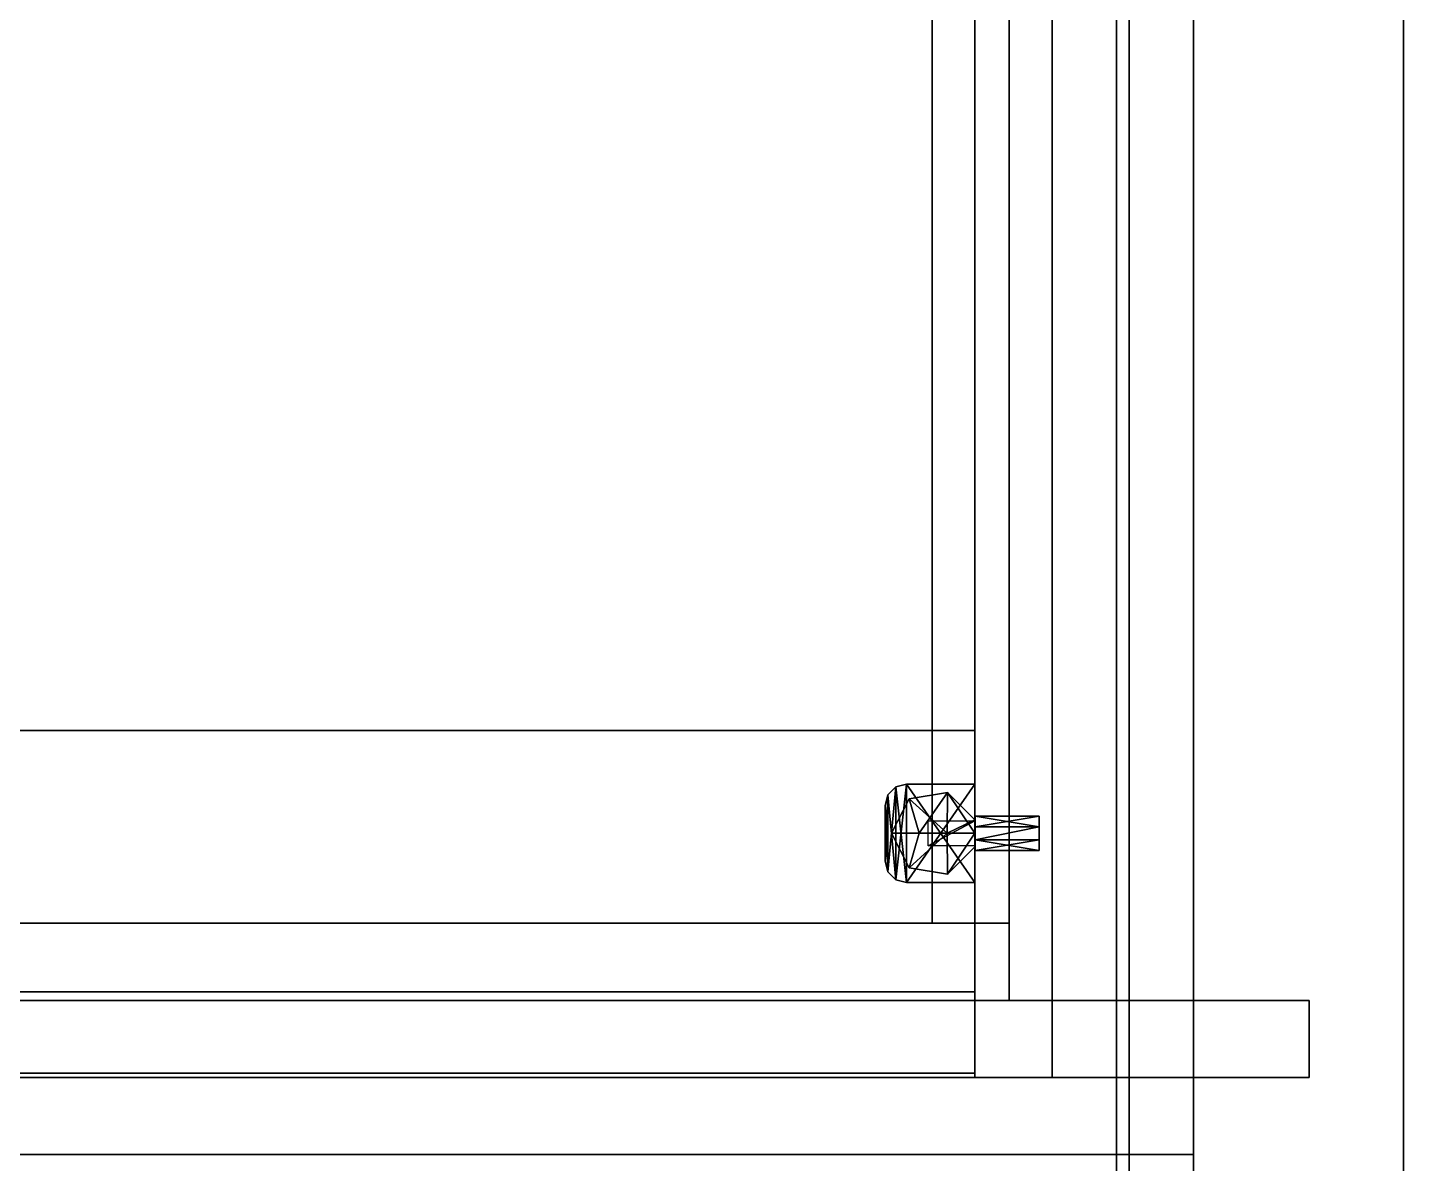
# Model space of a CAD drawing. Extents: x 0 to 4956, y -4930 to 0.
# Drawn here: x 2028.9 to 2353, y -530 to -265 of the extents above; entities that cross this region are included whole.
import ezdxf

# ---------------------------------------------------------------- set-up
doc = ezdxf.new("R2010")
doc.units = 0
for name, color, linetype in [('LAYER0', 7, 'CONTINUOUS'), ('LAYER142', 7, 'CONTINUOUS'), ('LAYER39', 7, 'CONTINUOUS'), ('LAYER42', 9, 'CONTINUOUS'), ('LAYER700', 7, 'CONTINUOUS'), ('LAYER702', 7, 'CONTINUOUS'), ('LAYER706', 9, 'CONTINUOUS'), ('LAYER707', 9, 'CONTINUOUS'), ('LAYER730', 7, 'CONTINUOUS'), ('LAYER756', 7, 'CONTINUOUS'), ('LAYER766', 7, 'CONTINUOUS'), ('LAYER801', 7, 'CONTINUOUS'), ('LAYER806', 7, 'CONTINUOUS'), ('LAYER807', 254, 'CONTINUOUS'), ('LAYER815', 7, 'CONTINUOUS'), ('LAYER820', 7, 'CONTINUOUS'), ('LAYER821', 254, 'CONTINUOUS'), ('LAYER87', 9, 'CONTINUOUS')]:
    doc.layers.add(name, color=color, linetype=linetype)

msp = doc.modelspace()

# ---------------------------------------------------------------- linework, layer by layer
at = {"layer": 'LAYER0', "invisible_edges": 1}
for points in [[(4956, 0), (0, -4930), (0, 0), (4956, 0)], [(4956, -4930, 5), (0, 0, 5), (0, -4930, 5), (4956, -4930, 5)], [(0, 0, 5), (4956, -4930, 5), (4956, 0, 5), (0, 0, 5)], [(0, -4930), (4956, 0), (4956, -4930), (0, -4930)]]:
    msp.add_3dface(points, dxfattribs=at)
at = {"layer": 'LAYER142'}
for points, invisible_edges in [([(2286, -115, 5), (2301, -100, 5), (2286, -1559, 5), (2286, -115, 5)], 3), ([(2286, -1559, 5), (2301, -100, 5), (2301, -1544, 5), (2286, -1559, 5)], 5), ([(2301, -100, 115), (2286, -115, 115), (2301, -1544, 115), (2301, -100, 115)], 3), ([(2301, -100, 5), (2301, -1544, 115), (2301, -1544, 5), (2301, -100, 5)], 1), ([(2301, -1544, 115), (2301, -100, 5), (2301, -100, 115), (2301, -1544, 115)], 1), ([(2286, -115, 115), (2286, -1559, 5), (2286, -1559, 115), (2286, -115, 115)], 1), ([(2286, -1559, 5), (2286, -115, 115), (2286, -115, 5), (2286, -1559, 5)], 1), ([(2286, -1559, 115), (2301, -1544, 115), (2286, -115, 115), (2286, -1559, 115)], 3)]:
    msp.add_3dface(points, dxfattribs=dict(at, invisible_edges=invisible_edges))
at = {"layer": 'LAYER39', "invisible_edges": 1}
for points in [[(2401, 0, 5), (2301, -1544, 5), (2301, -100, 5), (2401, 0, 5)], [(2301, -1544, 5), (2401, 0, 5), (2401, -1444, 5), (2301, -1544, 5)], [(2301, -100, 2599), (2301, -1544, 5), (2301, -1544, 2599), (2301, -100, 2599)], [(2301, -1544, 5), (2301, -100, 2599), (2301, -100, 5), (2301, -1544, 5)]]:
    msp.add_3dface(points, dxfattribs=at)
at = {"layer": 'LAYER42', "invisible_edges": 1}
for points in [[(2283, -1394, 778), (2301, -118, 778), (2301, -1394, 778), (2283, -1394, 778)], [(2301, -118, 778), (2283, -1394, 778), (2283, -118, 778), (2301, -118, 778)], [(2283, -118, 848), (2301, -1394, 848), (2301, -118, 848), (2283, -118, 848)], [(2301, -1394, 848), (2283, -118, 848), (2283, -1394, 848), (2301, -1394, 848)], [(2283, -1394, 778), (2283, -118, 848), (2283, -118, 778), (2283, -1394, 778)], [(2283, -118, 848), (2283, -1394, 778), (2283, -1394, 848), (2283, -118, 848)], [(2301, -1394, 848), (2301, -118, 778), (2301, -118, 848), (2301, -1394, 848)], [(2301, -118, 778), (2301, -1394, 848), (2301, -1394, 778), (2301, -118, 778)]]:
    msp.add_3dface(points, dxfattribs=at)
at = {"layer": 'LAYER700', "invisible_edges": 1}
for points in [[(708, -474, 5), (2258, -492, 5), (708, -492, 5), (708, -474, 5)], [(2258, -492, 5), (708, -474, 5), (2258, -474, 5), (2258, -492, 5)], [(2258, -474, 85), (708, -492, 85), (2258, -492, 85), (2258, -474, 85)], [(708, -492, 85), (2258, -474, 85), (708, -474, 85), (708, -492, 85)], [(708, -474, 5), (2258, -474, 85), (2258, -474, 5), (708, -474, 5)], [(2258, -474, 85), (708, -474, 5), (708, -474, 85), (2258, -474, 85)], [(2258, -474, 85), (2258, -492, 5), (2258, -474, 5), (2258, -474, 85)], [(2258, -492, 5), (2258, -474, 85), (2258, -492, 85), (2258, -492, 5)], [(708, -492, 85), (2258, -492, 5), (2258, -492, 85), (708, -492, 85)], [(2258, -492, 5), (708, -492, 85), (708, -492, 5), (2258, -492, 5)]]:
    msp.add_3dface(points, dxfattribs=at)
at = {"layer": 'LAYER702', "invisible_edges": 1}
for points in [[(2240, -474, 5), (2258, -133, 5), (2258, -474, 5), (2240, -474, 5)], [(2258, -133, 5), (2240, -474, 5), (2240, -133, 5), (2258, -133, 5)], [(2240, -133, 85), (2258, -474, 85), (2258, -133, 85), (2240, -133, 85)], [(2258, -474, 85), (2240, -133, 85), (2240, -474, 85), (2258, -474, 85)], [(2240, -474, 5), (2240, -133, 85), (2240, -133, 5), (2240, -474, 5)], [(2240, -133, 85), (2240, -474, 5), (2240, -474, 85), (2240, -133, 85)], [(2258, -474, 85), (2258, -133, 5), (2258, -133, 85), (2258, -474, 85)], [(2258, -133, 5), (2258, -474, 85), (2258, -474, 5), (2258, -133, 5)], [(2258, -474, 85), (2240, -474, 5), (2258, -474, 5), (2258, -474, 85)], [(2240, -474, 5), (2258, -474, 85), (2240, -474, 85), (2240, -474, 5)]]:
    msp.add_3dface(points, dxfattribs=at)
at = {"layer": 'LAYER706', "invisible_edges": 1}
for points in [[(1761, -510, 757.5), (2301, -510, 87.5), (1761, -510, 87.5), (1761, -510, 757.5)], [(2301, -510, 87.5), (1761, -510, 757.5), (2301, -510, 757.5), (2301, -510, 87.5)], [(1761, -528, 87.5), (2301, -510, 87.5), (2301, -528, 87.5), (1761, -528, 87.5)], [(2301, -510, 87.5), (1761, -528, 87.5), (1761, -510, 87.5), (2301, -510, 87.5)], [(1761, -510, 757.5), (2301, -528, 757.5), (2301, -510, 757.5), (1761, -510, 757.5)], [(2301, -528, 757.5), (1761, -510, 757.5), (1761, -528, 757.5), (2301, -528, 757.5)], [(2301, -528, 757.5), (2301, -510, 87.5), (2301, -510, 757.5), (2301, -528, 757.5)], [(2301, -510, 87.5), (2301, -528, 757.5), (2301, -528, 87.5), (2301, -510, 87.5)], [(2301, -528, 757.5), (1761, -528, 87.5), (2301, -528, 87.5), (2301, -528, 757.5)], [(1761, -528, 87.5), (2301, -528, 757.5), (1761, -528, 757.5), (1761, -528, 87.5)]]:
    msp.add_3dface(points, dxfattribs=at)
at = {"layer": 'LAYER707', "invisible_edges": 1}
for points in [[(668, -492, 5), (2328, -510, 5), (668, -510, 5), (668, -492, 5)], [(2328, -510, 5), (668, -492, 5), (2328, -492, 5), (2328, -510, 5)], [(2328, -492, 85), (668, -510, 85), (2328, -510, 85), (2328, -492, 85)], [(668, -510, 85), (2328, -492, 85), (668, -492, 85), (668, -510, 85)], [(668, -492, 5), (2328, -492, 85), (2328, -492, 5), (668, -492, 5)], [(2328, -492, 85), (668, -492, 5), (668, -492, 85), (2328, -492, 85)], [(2328, -492, 85), (2328, -510, 5), (2328, -492, 5), (2328, -492, 85)], [(2328, -510, 5), (2328, -492, 85), (2328, -510, 85), (2328, -510, 5)], [(668, -510, 85), (2328, -510, 5), (2328, -510, 85), (668, -510, 85)], [(2328, -510, 5), (668, -510, 85), (668, -510, 5), (2328, -510, 5)]]:
    msp.add_3dface(points, dxfattribs=at)
at = {"layer": 'LAYER730', "invisible_edges": 1}
for points in [[(2250, -120, 85), (2250, -510, 760), (2250, -120, 760), (2250, -120, 85)], [(2250, -510, 760), (2250, -120, 85), (2250, -510, 85), (2250, -510, 760)], [(2250, -120, 85), (2268, -510, 85), (2250, -510, 85), (2250, -120, 85)], [(2268, -510, 85), (2250, -120, 85), (2268, -120, 85), (2268, -510, 85)], [(2268, -120, 760), (2250, -510, 760), (2268, -510, 760), (2268, -120, 760)], [(2250, -510, 760), (2268, -120, 760), (2250, -120, 760), (2250, -510, 760)], [(2268, -510, 85), (2268, -120, 760), (2268, -510, 760), (2268, -510, 85)], [(2268, -120, 760), (2268, -510, 85), (2268, -120, 85), (2268, -120, 760)], [(2268, -510, 85), (2250, -510, 760), (2250, -510, 85), (2268, -510, 85)], [(2250, -510, 760), (2268, -510, 85), (2268, -510, 760), (2250, -510, 760)]]:
    msp.add_3dface(points, dxfattribs=at)
at = {"layer": 'LAYER756', "invisible_edges": 1}
for points in [[(2250, -120, 86), (726, -510, 86), (726, -120, 86), (2250, -120, 86)], [(726, -510, 86), (2250, -120, 86), (2250, -510, 86), (726, -510, 86)], [(2250, -510, 104), (726, -120, 104), (726, -510, 104), (2250, -510, 104)], [(726, -120, 104), (2250, -510, 104), (2250, -120, 104), (726, -120, 104)], [(2250, -120, 86), (2250, -510, 104), (2250, -510, 86), (2250, -120, 86)], [(2250, -510, 104), (2250, -120, 86), (2250, -120, 104), (2250, -510, 104)], [(2250, -510, 104), (726, -510, 86), (2250, -510, 86), (2250, -510, 104)], [(726, -510, 86), (2250, -510, 104), (726, -510, 104), (726, -510, 86)]]:
    msp.add_3dface(points, dxfattribs=at)
at = {"layer": 'LAYER766', "invisible_edges": 1}
for points in [[(2250, -429, 741.5), (1408, -509, 741.5), (1408, -429, 741.5), (2250, -429, 741.5)], [(1408, -509, 741.5), (2250, -429, 741.5), (2250, -509, 741.5), (1408, -509, 741.5)], [(1408, -429, 759.5), (2250, -429, 741.5), (1408, -429, 741.5), (1408, -429, 759.5)], [(2250, -429, 741.5), (1408, -429, 759.5), (2250, -429, 759.5), (2250, -429, 741.5)], [(2250, -509, 759.5), (1408, -429, 759.5), (1408, -509, 759.5), (2250, -509, 759.5)], [(1408, -429, 759.5), (2250, -509, 759.5), (2250, -429, 759.5), (1408, -429, 759.5)], [(2250, -429, 741.5), (2250, -509, 759.5), (2250, -509, 741.5), (2250, -429, 741.5)], [(2250, -509, 759.5), (2250, -429, 741.5), (2250, -429, 759.5), (2250, -509, 759.5)], [(2250, -509, 759.5), (1408, -509, 741.5), (2250, -509, 741.5), (2250, -509, 759.5)], [(1408, -509, 741.5), (2250, -509, 759.5), (1408, -509, 759.5), (1408, -509, 741.5)]]:
    msp.add_3dface(points, dxfattribs=at)
at = {"layer": 'LAYER801', "invisible_edges": 1}
for points in [[(1408, -144.6001, 540), (2250, -490, 540), (2250, -144.6001, 540), (1408, -144.6001, 540)], [(2250, -490, 540), (1408, -144.6001, 540), (1408, -490, 540), (2250, -490, 540)], [(1408, -490, 522), (2250, -144.6001, 522), (2250, -490, 522), (1408, -490, 522)], [(2250, -144.6001, 522), (1408, -490, 522), (1408, -144.6001, 522), (2250, -144.6001, 522)], [(2250, -144.6001, 522), (2250, -490, 540), (2250, -490, 522), (2250, -144.6001, 522)], [(2250, -490, 540), (2250, -144.6001, 522), (2250, -144.6001, 540), (2250, -490, 540)], [(1408, -490, 522), (2250, -490, 540), (1408, -490, 540), (1408, -490, 522)], [(2250, -490, 540), (1408, -490, 522), (2250, -490, 522), (2250, -490, 540)]]:
    msp.add_3dface(points, dxfattribs=at)
at = {"layer": 'LAYER806'}
for points in [[(2229, -446.5, 522), (2229.67, -444, 522), (2229, -446.5, 520.01), (2229, -446.5, 522)], [(2229, -446.5, 520.01), (2229.67, -444, 522), (2229.67, -444, 520.01), (2229, -446.5, 520.01)], [(2229, -446.5, 520.01), (2229.67, -444, 520.01), (2229, -459.5, 520.01), (2229, -446.5, 520.01)], [(2229, -459.5, 520.01), (2229.67, -444, 520.01), (2229.67, -462, 520.01), (2229, -459.5, 520.01)], [(2229, -446.5, 522), (2229.67, -462, 522), (2229.67, -444, 522), (2229, -446.5, 522)], [(2229.67, -462, 520.01), (2229.67, -444, 520.01), (2229, -459.5, 520.01), (2229.67, -462, 520.01)], [(2229, -459.5, 520.01), (2229.67, -444, 520.01), (2229, -446.5, 520.01), (2229, -459.5, 520.01)], [(2229.67, -462, 522), (2229.67, -444, 522), (2229, -459.5, 522), (2229.67, -462, 522)], [(2229, -459.5, 522), (2229.67, -444, 522), (2229, -446.5, 522), (2229, -459.5, 522)], [(2229, -446.5, 520.01), (2229, -446.5, 522), (2229.67, -444, 520.01), (2229, -446.5, 520.01)], [(2229.67, -444, 520.01), (2229, -446.5, 522), (2229.67, -444, 522), (2229.67, -444, 520.01)], [(2229.67, -444, 522), (2231.5, -442.1699, 522), (2229.67, -444, 520.01), (2229.67, -444, 522)], [(2229.67, -444, 520.01), (2231.5, -442.1699, 522), (2231.5, -442.1699, 520.01), (2229.67, -444, 520.01)], [(2229.67, -444, 520.01), (2231.5, -442.1699, 520.01), (2229.67, -462, 520.01), (2229.67, -444, 520.01)], [(2229.67, -462, 520.01), (2231.5, -442.1699, 520.01), (2231.5, -463.8301, 520.01), (2229.67, -462, 520.01)], [(2229.67, -444, 522), (2231.5, -463.8301, 522), (2231.5, -442.1699, 522), (2229.67, -444, 522)], [(2231.5, -463.8301, 520.01), (2231.5, -442.1699, 520.01), (2229.67, -462, 520.01), (2231.5, -463.8301, 520.01)], [(2229.67, -462, 520.01), (2231.5, -442.1699, 520.01), (2229.67, -444, 520.01), (2229.67, -462, 520.01)], [(2231.5, -463.8301, 522), (2231.5, -442.1699, 522), (2229.67, -462, 522), (2231.5, -463.8301, 522)], [(2229.67, -462, 522), (2231.5, -442.1699, 522), (2229.67, -444, 522), (2229.67, -462, 522)], [(2229.67, -444, 520.01), (2229.67, -444, 522), (2231.5, -442.1699, 520.01), (2229.67, -444, 520.01)], [(2231.5, -442.1699, 520.01), (2229.67, -444, 522), (2231.5, -442.1699, 522), (2231.5, -442.1699, 520.01)], [(2229.67, -462, 522), (2231.5, -463.8301, 522), (2229.67, -444, 522), (2229.67, -462, 522)], [(2231.5, -442.1699, 522), (2234, -441.5, 522), (2231.5, -442.1699, 520.01), (2231.5, -442.1699, 522)], [(2231.5, -442.1699, 520.01), (2234, -441.5, 522), (2234, -441.5, 520.01), (2231.5, -442.1699, 520.01)], [(2234, -464.5, 520.01), (2231.5, -442.1699, 520.01), (2234, -441.5, 520.01), (2234, -464.5, 520.01)], [(2231.5, -442.1699, 522), (2234, -464.5, 522), (2234, -441.5, 522), (2231.5, -442.1699, 522)], [(2234, -464.5, 520.01), (2234, -441.5, 520.01), (2231.5, -463.8301, 520.01), (2234, -464.5, 520.01)], [(2231.5, -463.8301, 520.01), (2234, -441.5, 520.01), (2231.5, -442.1699, 520.01), (2231.5, -463.8301, 520.01)], [(2234, -464.5, 522), (2234, -441.5, 522), (2231.5, -463.8301, 522), (2234, -464.5, 522)], [(2231.5, -463.8301, 522), (2234, -441.5, 522), (2231.5, -442.1699, 522), (2231.5, -463.8301, 522)], [(2231.5, -442.1699, 520.01), (2231.5, -442.1699, 522), (2234, -441.5, 520.01), (2231.5, -442.1699, 520.01)], [(2234, -441.5, 520.01), (2231.5, -442.1699, 522), (2234, -441.5, 522), (2234, -441.5, 520.01)], [(2231.5, -463.8301, 520.01), (2231.5, -442.1699, 520.01), (2234, -464.5, 520.01), (2231.5, -463.8301, 520.01)], [(2231.5, -463.8301, 522), (2234, -464.5, 522), (2231.5, -442.1699, 522), (2231.5, -463.8301, 522)], [(2250, -464.5, 520.01), (2234, -464.5, 520.01), (2250, -441.5, 520.01), (2250, -464.5, 520.01)], [(2250, -441.5, 520.01), (2234, -464.5, 520.01), (2234, -441.5, 520.01), (2250, -441.5, 520.01)], [(2250, -464.5, 522), (2234, -464.5, 522), (2250, -441.5, 522), (2250, -464.5, 522)], [(2250, -441.5, 522), (2234, -464.5, 522), (2234, -441.5, 522), (2250, -441.5, 522)], [(2234, -441.5, 520.01), (2250, -441.5, 520.01), (2234, -441.5, 522), (2234, -441.5, 520.01)], [(2234, -441.5, 522), (2250, -441.5, 520.01), (2250, -441.5, 522), (2234, -441.5, 522)], [(2234, -441.5, 520.01), (2250, -441.5, 520.01), (2234, -464.5, 520.01), (2234, -441.5, 520.01)], [(2234, -464.5, 520.01), (2250, -441.5, 520.01), (2250, -464.5, 520.01), (2234, -464.5, 520.01)], [(2234, -441.5, 520.01), (2234, -441.5, 522), (2250, -441.5, 520.01), (2234, -441.5, 520.01)], [(2250, -441.5, 520.01), (2234, -441.5, 522), (2250, -441.5, 522), (2250, -441.5, 520.01)], [(2234, -464.5, 522), (2250, -464.5, 522), (2234, -441.5, 522), (2234, -464.5, 522)], [(2234, -441.5, 522), (2250, -464.5, 522), (2250, -441.5, 522), (2234, -441.5, 522)], [(2234.613, -444.9165, 536), (2237, -453, 536), (2243.569, -443.4824, 536), (2234.613, -444.9165, 536)], [(2234.613, -444.9165, 536), (2243.569, -443.4824, 536), (2234.613, -444.9165, 522), (2234.613, -444.9165, 536)], [(2234.613, -444.9165, 522), (2243.569, -443.4824, 536), (2243.569, -443.4824, 522), (2234.613, -444.9165, 522)], [(2243.569, -443.4824, 522), (2243.569, -443.4824, 536), (2234.613, -444.9165, 522), (2243.569, -443.4824, 522)], [(2234.613, -444.9165, 522), (2243.569, -443.4824, 536), (2234.613, -444.9165, 536), (2234.613, -444.9165, 522)], [(2243.5, -453, 536), (2234.613, -444.9165, 536), (2243.569, -443.4824, 536), (2243.5, -453, 536)], [(2243.569, -443.4824, 536), (2237, -453, 536), (2243.5, -453, 536), (2243.569, -443.4824, 536)], [(2243.569, -443.4824, 536), (2243.5, -453, 536), (2250, -449.8774, 536), (2243.569, -443.4824, 536)], [(2243.5, -453, 536), (2243.569, -443.4824, 536), (2250, -453, 536), (2243.5, -453, 536)], [(2243.569, -443.4824, 536), (2250, -449.8774, 536), (2243.569, -443.4824, 522), (2243.569, -443.4824, 536)], [(2243.569, -443.4824, 522), (2250, -449.8774, 536), (2250, -449.8774, 522), (2243.569, -443.4824, 522)], [(2250, -449.8774, 522), (2250, -449.8774, 536), (2243.569, -443.4824, 522), (2250, -449.8774, 522)], [(2243.569, -443.4824, 522), (2250, -449.8774, 536), (2243.569, -443.4824, 536), (2243.569, -443.4824, 522)], [(2250, -453, 536), (2243.569, -443.4824, 536), (2250, -449.8774, 536), (2250, -453, 536)], [(2250, -441.5, 520.01), (2250, -441.5, 522), (2250, -464.5, 520.01), (2250, -441.5, 520.01)], [(2250, -464.5, 520.01), (2250, -441.5, 522), (2250, -464.5, 522), (2250, -464.5, 520.01)], [(2250, -464.5, 520.01), (2250, -464.5, 522), (2250, -441.5, 520.01), (2250, -464.5, 520.01)], [(2250, -441.5, 520.01), (2250, -464.5, 522), (2250, -441.5, 522), (2250, -441.5, 520.01)], [(2229, -459.5, 522), (2229, -459.5, 520.01), (2229, -446.5, 522), (2229, -459.5, 522)], [(2229, -446.5, 522), (2229, -459.5, 520.01), (2229, -446.5, 520.01), (2229, -446.5, 522)], [(2229, -459.5, 520.01), (2229, -459.5, 522), (2229, -446.5, 520.01), (2229, -459.5, 520.01)], [(2229, -446.5, 520.01), (2229, -459.5, 522), (2229, -446.5, 522), (2229, -446.5, 520.01)], [(2229, -459.5, 522), (2229.67, -462, 522), (2229, -446.5, 522), (2229, -459.5, 522)], [(2230.5, -453, 536), (2237, -453, 536), (2234.613, -444.9165, 536), (2230.5, -453, 536)], [(2230.5, -453, 536), (2234.613, -444.9165, 536), (2230.5, -453, 522), (2230.5, -453, 536)], [(2230.5, -453, 522), (2234.613, -444.9165, 536), (2234.613, -444.9165, 522), (2230.5, -453, 522)], [(2234.613, -444.9165, 522), (2234.613, -444.9165, 536), (2230.5, -453, 522), (2234.613, -444.9165, 522)], [(2230.5, -453, 522), (2234.613, -444.9165, 536), (2230.5, -453, 536), (2230.5, -453, 522)], [(2237, -453, 536), (2230.5, -453, 536), (2234.613, -444.9165, 536), (2237, -453, 536)], [(2237, -453, 536), (2234.613, -444.9165, 536), (2243.5, -453, 536), (2237, -453, 536)], [(2239.092, -450.0801, 520), (2250, -450.0801, 520), (2239.092, -455.9199, 520), (2239.092, -450.0801, 520)], [(2239.092, -455.9199, 520), (2250, -450.0801, 520), (2250, -455.9199, 520), (2239.092, -455.9199, 520)], [(2250, -449.8774, 536), (2243.5, -453, 536), (2250, -453, 536), (2250, -449.8774, 536)], [(2250, -456.1226, 522), (2250, -449.8774, 522), (2250, -456.1226, 536), (2250, -456.1226, 522)], [(2250, -456.1226, 536), (2250, -449.8774, 522), (2250, -449.8774, 536), (2250, -456.1226, 536)], [(2250, -456.1226, 522), (2250, -456.1226, 536), (2250, -449.8774, 522), (2250, -456.1226, 522)], [(2250, -449.8774, 522), (2250, -456.1226, 536), (2250, -449.8774, 536), (2250, -449.8774, 522)], [(2230.5, -453, 536), (2234.613, -461.0835, 536), (2237, -453, 536), (2230.5, -453, 536)], [(2230.5, -453, 522), (2234.613, -461.0835, 522), (2230.5, -453, 536), (2230.5, -453, 522)], [(2230.5, -453, 536), (2234.613, -461.0835, 522), (2234.613, -461.0835, 536), (2230.5, -453, 536)], [(2230.5, -453, 522), (2230.5, -453, 536), (2234.613, -461.0835, 522), (2230.5, -453, 522)], [(2234.613, -461.0835, 522), (2230.5, -453, 536), (2234.613, -461.0835, 536), (2234.613, -461.0835, 522)], [(2237, -453, 536), (2230.5, -453, 536), (2234.613, -461.0835, 536), (2237, -453, 536)], [(2237, -453, 536), (2234.613, -461.0835, 536), (2243.5, -453, 536), (2237, -453, 536)], [(2243.5, -453, 536), (2234.613, -461.0835, 536), (2243.569, -462.5176, 536), (2243.5, -453, 536)], [(2237, -453, 536), (2234.613, -461.0835, 536), (2243.5, -453, 536), (2237, -453, 536)], [(2243.5, -453, 536), (2234.613, -461.0835, 536), (2243.569, -462.5176, 536), (2243.5, -453, 536)], [(2243.5, -453, 536), (2243.569, -462.5176, 536), (2250, -453, 536), (2243.5, -453, 536)], [(2243.5, -453, 536), (2243.569, -462.5176, 536), (2250, -453, 536), (2243.5, -453, 536)], [(2250, -453, 536), (2243.569, -462.5176, 536), (2250, -456.1226, 536), (2250, -453, 536)], [(2250, -453, 536), (2243.569, -462.5176, 536), (2250, -456.1226, 536), (2250, -453, 536)], [(2250, -456.1226, 522), (2250, -456.1226, 536), (2243.569, -462.5176, 522), (2250, -456.1226, 522)], [(2243.569, -462.5176, 522), (2250, -456.1226, 536), (2243.569, -462.5176, 536), (2243.569, -462.5176, 522)], [(2243.569, -462.5176, 522), (2243.569, -462.5176, 536), (2250, -456.1226, 522), (2243.569, -462.5176, 522)], [(2250, -456.1226, 522), (2243.569, -462.5176, 536), (2250, -456.1226, 536), (2250, -456.1226, 522)], [(2229, -459.5, 520.01), (2229.67, -462, 520.01), (2229, -459.5, 522), (2229, -459.5, 520.01)], [(2229, -459.5, 522), (2229.67, -462, 520.01), (2229.67, -462, 522), (2229, -459.5, 522)], [(2229, -459.5, 520.01), (2229, -459.5, 522), (2229.67, -462, 520.01), (2229, -459.5, 520.01)], [(2229.67, -462, 520.01), (2229, -459.5, 522), (2229.67, -462, 522), (2229.67, -462, 520.01)], [(2229.67, -462, 520.01), (2231.5, -463.8301, 520.01), (2229.67, -462, 522), (2229.67, -462, 520.01)], [(2229.67, -462, 522), (2231.5, -463.8301, 520.01), (2231.5, -463.8301, 522), (2229.67, -462, 522)], [(2229.67, -462, 520.01), (2229.67, -462, 522), (2231.5, -463.8301, 520.01), (2229.67, -462, 520.01)], [(2231.5, -463.8301, 520.01), (2229.67, -462, 522), (2231.5, -463.8301, 522), (2231.5, -463.8301, 520.01)], [(2234.613, -461.0835, 522), (2243.569, -462.5176, 522), (2234.613, -461.0835, 536), (2234.613, -461.0835, 522)], [(2234.613, -461.0835, 536), (2243.569, -462.5176, 522), (2243.569, -462.5176, 536), (2234.613, -461.0835, 536)], [(2234.613, -461.0835, 522), (2234.613, -461.0835, 536), (2243.569, -462.5176, 522), (2234.613, -461.0835, 522)], [(2243.569, -462.5176, 522), (2234.613, -461.0835, 536), (2243.569, -462.5176, 536), (2243.569, -462.5176, 522)], [(2231.5, -463.8301, 520.01), (2234, -464.5, 520.01), (2231.5, -463.8301, 522), (2231.5, -463.8301, 520.01)], [(2231.5, -463.8301, 522), (2234, -464.5, 520.01), (2234, -464.5, 522), (2231.5, -463.8301, 522)], [(2231.5, -463.8301, 520.01), (2231.5, -463.8301, 522), (2234, -464.5, 520.01), (2231.5, -463.8301, 520.01)], [(2234, -464.5, 520.01), (2231.5, -463.8301, 522), (2234, -464.5, 522), (2234, -464.5, 520.01)], [(2250, -464.5, 520.01), (2250, -464.5, 522), (2234, -464.5, 520.01), (2250, -464.5, 520.01)], [(2234, -464.5, 520.01), (2250, -464.5, 522), (2234, -464.5, 522), (2234, -464.5, 520.01)], [(2234, -464.5, 522), (2234, -464.5, 520.01), (2250, -464.5, 522), (2234, -464.5, 522)], [(2250, -464.5, 522), (2234, -464.5, 520.01), (2250, -464.5, 520.01), (2250, -464.5, 522)]]:
    msp.add_3dface(points, dxfattribs=at)
at = {"layer": 'LAYER807'}
for points in [[(2250.05, -451.5, 530.8301), (2250.05, -449, 527.5), (2249.95, -451.5, 530.8301), (2250.05, -451.5, 530.8301)], [(2249.95, -451.5, 530.8301), (2250.05, -449, 527.5), (2249.95, -449, 527.5), (2249.95, -451.5, 530.8301)], [(2250.05, -449, 527.5), (2250.05, -451.5, 524.1699), (2249.95, -449, 527.5), (2250.05, -449, 527.5)], [(2249.95, -449, 527.5), (2250.05, -451.5, 524.1699), (2249.95, -451.5, 524.1699), (2249.95, -449, 527.5)], [(2249.95, -449, 531.5), (2249.95, -449, 523.5), (2249.95, -457, 531.5), (2249.95, -449, 531.5)], [(2249.95, -457, 531.5), (2249.95, -449, 523.5), (2249.95, -457, 523.5), (2249.95, -457, 531.5)], [(2250.05, -457, 523.5), (2249.95, -457, 523.5), (2250.05, -449, 523.5), (2250.05, -457, 523.5)], [(2250.05, -449, 523.5), (2249.95, -457, 523.5), (2249.95, -449, 523.5), (2250.05, -449, 523.5)], [(2250.05, -449, 531.5), (2249.95, -449, 531.5), (2250.05, -457, 531.5), (2250.05, -449, 531.5)], [(2250.05, -457, 531.5), (2249.95, -449, 531.5), (2249.95, -457, 531.5), (2250.05, -457, 531.5)], [(2249.95, -449, 523.5), (2249.95, -449, 531.5), (2250.05, -449, 523.5), (2249.95, -449, 523.5)], [(2250.05, -449, 523.5), (2249.95, -449, 531.5), (2250.05, -449, 531.5), (2250.05, -449, 523.5)], [(2264.95, -451.5, 530.8301), (2264.95, -449, 527.5), (2250.05, -451.5, 530.8301), (2264.95, -451.5, 530.8301)], [(2250.05, -451.5, 530.8301), (2264.95, -449, 527.5), (2250.05, -449, 527.5), (2250.05, -451.5, 530.8301)], [(2264.95, -449, 527.5), (2264.95, -451.5, 524.1699), (2250.05, -449, 527.5), (2264.95, -449, 527.5)], [(2250.05, -449, 527.5), (2264.95, -451.5, 524.1699), (2250.05, -451.5, 524.1699), (2250.05, -449, 527.5)], [(2250.05, -457, 531.5), (2250.05, -457, 523.5), (2250.05, -449, 531.5), (2250.05, -457, 531.5)], [(2250.05, -449, 531.5), (2250.05, -457, 523.5), (2250.05, -449, 523.5), (2250.05, -449, 531.5)], [(2264.95, -451.5, 530.8301), (2264.95, -457, 527.5), (2264.95, -449, 527.5), (2264.95, -451.5, 530.8301)], [(2264.95, -457, 527.5), (2264.95, -454.5, 524.1699), (2264.95, -449, 527.5), (2264.95, -457, 527.5)], [(2264.95, -449, 527.5), (2264.95, -454.5, 524.1699), (2264.95, -451.5, 524.1699), (2264.95, -449, 527.5)], [(2249.95, -454.5, 530.8301), (2250.05, -454.5, 530.8301), (2249.95, -451.5, 530.8301), (2249.95, -454.5, 530.8301)], [(2249.95, -451.5, 530.8301), (2250.05, -454.5, 530.8301), (2250.05, -451.5, 530.8301), (2249.95, -451.5, 530.8301)], [(2250.05, -454.5, 524.1699), (2249.95, -454.5, 524.1699), (2250.05, -451.5, 524.1699), (2250.05, -454.5, 524.1699)], [(2250.05, -451.5, 524.1699), (2249.95, -454.5, 524.1699), (2249.95, -451.5, 524.1699), (2250.05, -451.5, 524.1699)], [(2250.05, -451.5, 530.8301), (2250.05, -454.5, 530.8301), (2264.95, -451.5, 530.8301), (2250.05, -451.5, 530.8301)], [(2264.95, -451.5, 530.8301), (2250.05, -454.5, 530.8301), (2264.95, -454.5, 530.8301), (2264.95, -451.5, 530.8301)], [(2264.95, -454.5, 524.1699), (2250.05, -454.5, 524.1699), (2264.95, -451.5, 524.1699), (2264.95, -454.5, 524.1699)], [(2264.95, -451.5, 524.1699), (2250.05, -454.5, 524.1699), (2250.05, -451.5, 524.1699), (2264.95, -451.5, 524.1699)], [(2264.95, -454.5, 530.8301), (2264.95, -457, 527.5), (2264.95, -451.5, 530.8301), (2264.95, -454.5, 530.8301)], [(2249.95, -454.5, 530.8301), (2249.95, -457, 527.5), (2250.05, -454.5, 530.8301), (2249.95, -454.5, 530.8301)], [(2250.05, -454.5, 530.8301), (2249.95, -457, 527.5), (2250.05, -457, 527.5), (2250.05, -454.5, 530.8301)], [(2249.95, -457, 527.5), (2249.95, -454.5, 524.1699), (2250.05, -457, 527.5), (2249.95, -457, 527.5)], [(2250.05, -457, 527.5), (2249.95, -454.5, 524.1699), (2250.05, -454.5, 524.1699), (2250.05, -457, 527.5)], [(2250.05, -454.5, 530.8301), (2250.05, -457, 527.5), (2264.95, -454.5, 530.8301), (2250.05, -454.5, 530.8301)], [(2264.95, -454.5, 530.8301), (2250.05, -457, 527.5), (2264.95, -457, 527.5), (2264.95, -454.5, 530.8301)], [(2250.05, -457, 527.5), (2250.05, -454.5, 524.1699), (2264.95, -457, 527.5), (2250.05, -457, 527.5)], [(2264.95, -457, 527.5), (2250.05, -454.5, 524.1699), (2264.95, -454.5, 524.1699), (2264.95, -457, 527.5)], [(2249.95, -457, 531.5), (2249.95, -457, 523.5), (2250.05, -457, 531.5), (2249.95, -457, 531.5)], [(2250.05, -457, 531.5), (2249.95, -457, 523.5), (2250.05, -457, 523.5), (2250.05, -457, 531.5)]]:
    msp.add_3dface(points, dxfattribs=at)
at = {"layer": 'LAYER815', "invisible_edges": 1}
for points in [[(1408, -144.6001, 322), (2250, -490, 322), (2250, -144.6001, 322), (1408, -144.6001, 322)], [(2250, -490, 322), (1408, -144.6001, 322), (1408, -490, 322), (2250, -490, 322)], [(1408, -490, 304), (2250, -144.6001, 304), (2250, -490, 304), (1408, -490, 304)], [(2250, -144.6001, 304), (1408, -490, 304), (1408, -144.6001, 304), (2250, -144.6001, 304)], [(2250, -144.6001, 304), (2250, -490, 322), (2250, -490, 304), (2250, -144.6001, 304)], [(2250, -490, 322), (2250, -144.6001, 304), (2250, -144.6001, 322), (2250, -490, 322)], [(1408, -490, 304), (2250, -490, 322), (1408, -490, 322), (1408, -490, 304)], [(2250, -490, 322), (1408, -490, 304), (2250, -490, 304), (2250, -490, 322)]]:
    msp.add_3dface(points, dxfattribs=at)
at = {"layer": 'LAYER820'}
for points in [[(2229, -446.5, 304), (2229.67, -444, 304), (2229, -446.5, 302.01), (2229, -446.5, 304)], [(2229, -446.5, 302.01), (2229.67, -444, 304), (2229.67, -444, 302.01), (2229, -446.5, 302.01)], [(2229, -446.5, 302.01), (2229.67, -444, 302.01), (2229, -459.5, 302.01), (2229, -446.5, 302.01)], [(2229, -459.5, 302.01), (2229.67, -444, 302.01), (2229.67, -462, 302.01), (2229, -459.5, 302.01)], [(2229, -446.5, 304), (2229.67, -462, 304), (2229.67, -444, 304), (2229, -446.5, 304)], [(2229.67, -462, 302.01), (2229.67, -444, 302.01), (2229, -459.5, 302.01), (2229.67, -462, 302.01)], [(2229, -459.5, 302.01), (2229.67, -444, 302.01), (2229, -446.5, 302.01), (2229, -459.5, 302.01)], [(2229.67, -462, 304), (2229.67, -444, 304), (2229, -459.5, 304), (2229.67, -462, 304)], [(2229, -459.5, 304), (2229.67, -444, 304), (2229, -446.5, 304), (2229, -459.5, 304)], [(2229, -446.5, 302.01), (2229, -446.5, 304), (2229.67, -444, 302.01), (2229, -446.5, 302.01)], [(2229.67, -444, 302.01), (2229, -446.5, 304), (2229.67, -444, 304), (2229.67, -444, 302.01)], [(2229.67, -444, 304), (2231.5, -442.1699, 304), (2229.67, -444, 302.01), (2229.67, -444, 304)], [(2229.67, -444, 302.01), (2231.5, -442.1699, 304), (2231.5, -442.1699, 302.01), (2229.67, -444, 302.01)], [(2229.67, -444, 302.01), (2231.5, -442.1699, 302.01), (2229.67, -462, 302.01), (2229.67, -444, 302.01)], [(2229.67, -462, 302.01), (2231.5, -442.1699, 302.01), (2231.5, -463.8301, 302.01), (2229.67, -462, 302.01)], [(2229.67, -444, 304), (2231.5, -463.8301, 304), (2231.5, -442.1699, 304), (2229.67, -444, 304)], [(2231.5, -463.8301, 302.01), (2231.5, -442.1699, 302.01), (2229.67, -462, 302.01), (2231.5, -463.8301, 302.01)], [(2229.67, -462, 302.01), (2231.5, -442.1699, 302.01), (2229.67, -444, 302.01), (2229.67, -462, 302.01)], [(2231.5, -463.8301, 304), (2231.5, -442.1699, 304), (2229.67, -462, 304), (2231.5, -463.8301, 304)], [(2229.67, -462, 304), (2231.5, -442.1699, 304), (2229.67, -444, 304), (2229.67, -462, 304)], [(2229.67, -444, 302.01), (2229.67, -444, 304), (2231.5, -442.1699, 302.01), (2229.67, -444, 302.01)], [(2231.5, -442.1699, 302.01), (2229.67, -444, 304), (2231.5, -442.1699, 304), (2231.5, -442.1699, 302.01)], [(2229.67, -462, 304), (2231.5, -463.8301, 304), (2229.67, -444, 304), (2229.67, -462, 304)], [(2231.5, -442.1699, 304), (2234, -441.5, 304), (2231.5, -442.1699, 302.01), (2231.5, -442.1699, 304)], [(2231.5, -442.1699, 302.01), (2234, -441.5, 304), (2234, -441.5, 302.01), (2231.5, -442.1699, 302.01)], [(2234, -464.5, 302.01), (2231.5, -442.1699, 302.01), (2234, -441.5, 302.01), (2234, -464.5, 302.01)], [(2231.5, -442.1699, 304), (2234, -464.5, 304), (2234, -441.5, 304), (2231.5, -442.1699, 304)], [(2234, -464.5, 302.01), (2234, -441.5, 302.01), (2231.5, -463.8301, 302.01), (2234, -464.5, 302.01)], [(2231.5, -463.8301, 302.01), (2234, -441.5, 302.01), (2231.5, -442.1699, 302.01), (2231.5, -463.8301, 302.01)], [(2234, -464.5, 304), (2234, -441.5, 304), (2231.5, -463.8301, 304), (2234, -464.5, 304)], [(2231.5, -463.8301, 304), (2234, -441.5, 304), (2231.5, -442.1699, 304), (2231.5, -463.8301, 304)], [(2231.5, -442.1699, 302.01), (2231.5, -442.1699, 304), (2234, -441.5, 302.01), (2231.5, -442.1699, 302.01)], [(2234, -441.5, 302.01), (2231.5, -442.1699, 304), (2234, -441.5, 304), (2234, -441.5, 302.01)], [(2231.5, -463.8301, 302.01), (2231.5, -442.1699, 302.01), (2234, -464.5, 302.01), (2231.5, -463.8301, 302.01)], [(2231.5, -463.8301, 304), (2234, -464.5, 304), (2231.5, -442.1699, 304), (2231.5, -463.8301, 304)], [(2250, -464.5, 302.01), (2234, -464.5, 302.01), (2250, -441.5, 302.01), (2250, -464.5, 302.01)], [(2250, -441.5, 302.01), (2234, -464.5, 302.01), (2234, -441.5, 302.01), (2250, -441.5, 302.01)], [(2250, -464.5, 304), (2234, -464.5, 304), (2250, -441.5, 304), (2250, -464.5, 304)], [(2250, -441.5, 304), (2234, -464.5, 304), (2234, -441.5, 304), (2250, -441.5, 304)], [(2234, -441.5, 302.01), (2250, -441.5, 302.01), (2234, -441.5, 304), (2234, -441.5, 302.01)], [(2234, -441.5, 304), (2250, -441.5, 302.01), (2250, -441.5, 304), (2234, -441.5, 304)], [(2234, -441.5, 302.01), (2250, -441.5, 302.01), (2234, -464.5, 302.01), (2234, -441.5, 302.01)], [(2234, -464.5, 302.01), (2250, -441.5, 302.01), (2250, -464.5, 302.01), (2234, -464.5, 302.01)], [(2234, -441.5, 302.01), (2234, -441.5, 304), (2250, -441.5, 302.01), (2234, -441.5, 302.01)], [(2250, -441.5, 302.01), (2234, -441.5, 304), (2250, -441.5, 304), (2250, -441.5, 302.01)], [(2234, -464.5, 304), (2250, -464.5, 304), (2234, -441.5, 304), (2234, -464.5, 304)], [(2234, -441.5, 304), (2250, -464.5, 304), (2250, -441.5, 304), (2234, -441.5, 304)], [(2234.613, -444.9165, 318), (2237, -453, 318), (2243.569, -443.4824, 318), (2234.613, -444.9165, 318)], [(2234.613, -444.9165, 318), (2243.569, -443.4824, 318), (2234.613, -444.9165, 304), (2234.613, -444.9165, 318)], [(2234.613, -444.9165, 304), (2243.569, -443.4824, 318), (2243.569, -443.4824, 304), (2234.613, -444.9165, 304)], [(2243.569, -443.4824, 304), (2243.569, -443.4824, 318), (2234.613, -444.9165, 304), (2243.569, -443.4824, 304)], [(2234.613, -444.9165, 304), (2243.569, -443.4824, 318), (2234.613, -444.9165, 318), (2234.613, -444.9165, 304)], [(2243.5, -453, 318), (2234.613, -444.9165, 318), (2243.569, -443.4824, 318), (2243.5, -453, 318)], [(2243.569, -443.4824, 318), (2237, -453, 318), (2243.5, -453, 318), (2243.569, -443.4824, 318)], [(2243.569, -443.4824, 318), (2243.5, -453, 318), (2250, -449.8774, 318), (2243.569, -443.4824, 318)], [(2243.5, -453, 318), (2243.569, -443.4824, 318), (2250, -453, 318), (2243.5, -453, 318)], [(2243.569, -443.4824, 318), (2250, -449.8774, 318), (2243.569, -443.4824, 304), (2243.569, -443.4824, 318)], [(2243.569, -443.4824, 304), (2250, -449.8774, 318), (2250, -449.8774, 304), (2243.569, -443.4824, 304)], [(2250, -449.8774, 304), (2250, -449.8774, 318), (2243.569, -443.4824, 304), (2250, -449.8774, 304)], [(2243.569, -443.4824, 304), (2250, -449.8774, 318), (2243.569, -443.4824, 318), (2243.569, -443.4824, 304)], [(2250, -453, 318), (2243.569, -443.4824, 318), (2250, -449.8774, 318), (2250, -453, 318)], [(2250, -441.5, 302.01), (2250, -441.5, 304), (2250, -464.5, 302.01), (2250, -441.5, 302.01)], [(2250, -464.5, 302.01), (2250, -441.5, 304), (2250, -464.5, 304), (2250, -464.5, 302.01)], [(2250, -464.5, 302.01), (2250, -464.5, 304), (2250, -441.5, 302.01), (2250, -464.5, 302.01)], [(2250, -441.5, 302.01), (2250, -464.5, 304), (2250, -441.5, 304), (2250, -441.5, 302.01)], [(2229, -459.5, 304), (2229, -459.5, 302.01), (2229, -446.5, 304), (2229, -459.5, 304)], [(2229, -446.5, 304), (2229, -459.5, 302.01), (2229, -446.5, 302.01), (2229, -446.5, 304)], [(2229, -459.5, 302.01), (2229, -459.5, 304), (2229, -446.5, 302.01), (2229, -459.5, 302.01)], [(2229, -446.5, 302.01), (2229, -459.5, 304), (2229, -446.5, 304), (2229, -446.5, 302.01)], [(2229, -459.5, 304), (2229.67, -462, 304), (2229, -446.5, 304), (2229, -459.5, 304)], [(2230.5, -453, 318), (2237, -453, 318), (2234.613, -444.9165, 318), (2230.5, -453, 318)], [(2230.5, -453, 318), (2234.613, -444.9165, 318), (2230.5, -453, 304), (2230.5, -453, 318)], [(2230.5, -453, 304), (2234.613, -444.9165, 318), (2234.613, -444.9165, 304), (2230.5, -453, 304)], [(2234.613, -444.9165, 304), (2234.613, -444.9165, 318), (2230.5, -453, 304), (2234.613, -444.9165, 304)], [(2230.5, -453, 304), (2234.613, -444.9165, 318), (2230.5, -453, 318), (2230.5, -453, 304)], [(2237, -453, 318), (2230.5, -453, 318), (2234.613, -444.9165, 318), (2237, -453, 318)], [(2237, -453, 318), (2234.613, -444.9165, 318), (2243.5, -453, 318), (2237, -453, 318)], [(2239.092, -450.0801, 302), (2250, -450.0801, 302), (2239.092, -455.9199, 302), (2239.092, -450.0801, 302)], [(2239.092, -455.9199, 302), (2250, -450.0801, 302), (2250, -455.9199, 302), (2239.092, -455.9199, 302)], [(2250, -449.8774, 318), (2243.5, -453, 318), (2250, -453, 318), (2250, -449.8774, 318)], [(2250, -456.1226, 304), (2250, -449.8774, 304), (2250, -456.1226, 318), (2250, -456.1226, 304)], [(2250, -456.1226, 318), (2250, -449.8774, 304), (2250, -449.8774, 318), (2250, -456.1226, 318)], [(2250, -456.1226, 304), (2250, -456.1226, 318), (2250, -449.8774, 304), (2250, -456.1226, 304)], [(2250, -449.8774, 304), (2250, -456.1226, 318), (2250, -449.8774, 318), (2250, -449.8774, 304)], [(2230.5, -453, 318), (2234.613, -461.0835, 318), (2237, -453, 318), (2230.5, -453, 318)], [(2230.5, -453, 304), (2234.613, -461.0835, 304), (2230.5, -453, 318), (2230.5, -453, 304)], [(2230.5, -453, 318), (2234.613, -461.0835, 304), (2234.613, -461.0835, 318), (2230.5, -453, 318)], [(2230.5, -453, 304), (2230.5, -453, 318), (2234.613, -461.0835, 304), (2230.5, -453, 304)], [(2234.613, -461.0835, 304), (2230.5, -453, 318), (2234.613, -461.0835, 318), (2234.613, -461.0835, 304)], [(2237, -453, 318), (2230.5, -453, 318), (2234.613, -461.0835, 318), (2237, -453, 318)], [(2237, -453, 318), (2234.613, -461.0835, 318), (2243.5, -453, 318), (2237, -453, 318)], [(2243.5, -453, 318), (2234.613, -461.0835, 318), (2243.569, -462.5176, 318), (2243.5, -453, 318)], [(2237, -453, 318), (2234.613, -461.0835, 318), (2243.5, -453, 318), (2237, -453, 318)], [(2243.5, -453, 318), (2234.613, -461.0835, 318), (2243.569, -462.5176, 318), (2243.5, -453, 318)], [(2243.5, -453, 318), (2243.569, -462.5176, 318), (2250, -453, 318), (2243.5, -453, 318)], [(2243.5, -453, 318), (2243.569, -462.5176, 318), (2250, -453, 318), (2243.5, -453, 318)], [(2250, -453, 318), (2243.569, -462.5176, 318), (2250, -456.1226, 318), (2250, -453, 318)], [(2250, -453, 318), (2243.569, -462.5176, 318), (2250, -456.1226, 318), (2250, -453, 318)], [(2250, -456.1226, 304), (2250, -456.1226, 318), (2243.569, -462.5176, 304), (2250, -456.1226, 304)], [(2243.569, -462.5176, 304), (2250, -456.1226, 318), (2243.569, -462.5176, 318), (2243.569, -462.5176, 304)], [(2243.569, -462.5176, 304), (2243.569, -462.5176, 318), (2250, -456.1226, 304), (2243.569, -462.5176, 304)], [(2250, -456.1226, 304), (2243.569, -462.5176, 318), (2250, -456.1226, 318), (2250, -456.1226, 304)], [(2229, -459.5, 302.01), (2229.67, -462, 302.01), (2229, -459.5, 304), (2229, -459.5, 302.01)], [(2229, -459.5, 304), (2229.67, -462, 302.01), (2229.67, -462, 304), (2229, -459.5, 304)], [(2229, -459.5, 302.01), (2229, -459.5, 304), (2229.67, -462, 302.01), (2229, -459.5, 302.01)], [(2229.67, -462, 302.01), (2229, -459.5, 304), (2229.67, -462, 304), (2229.67, -462, 302.01)], [(2229.67, -462, 302.01), (2231.5, -463.8301, 302.01), (2229.67, -462, 304), (2229.67, -462, 302.01)], [(2229.67, -462, 304), (2231.5, -463.8301, 302.01), (2231.5, -463.8301, 304), (2229.67, -462, 304)], [(2229.67, -462, 302.01), (2229.67, -462, 304), (2231.5, -463.8301, 302.01), (2229.67, -462, 302.01)], [(2231.5, -463.8301, 302.01), (2229.67, -462, 304), (2231.5, -463.8301, 304), (2231.5, -463.8301, 302.01)], [(2234.613, -461.0835, 304), (2243.569, -462.5176, 304), (2234.613, -461.0835, 318), (2234.613, -461.0835, 304)], [(2234.613, -461.0835, 318), (2243.569, -462.5176, 304), (2243.569, -462.5176, 318), (2234.613, -461.0835, 318)], [(2234.613, -461.0835, 304), (2234.613, -461.0835, 318), (2243.569, -462.5176, 304), (2234.613, -461.0835, 304)], [(2243.569, -462.5176, 304), (2234.613, -461.0835, 318), (2243.569, -462.5176, 318), (2243.569, -462.5176, 304)], [(2231.5, -463.8301, 302.01), (2234, -464.5, 302.01), (2231.5, -463.8301, 304), (2231.5, -463.8301, 302.01)], [(2231.5, -463.8301, 304), (2234, -464.5, 302.01), (2234, -464.5, 304), (2231.5, -463.8301, 304)], [(2231.5, -463.8301, 302.01), (2231.5, -463.8301, 304), (2234, -464.5, 302.01), (2231.5, -463.8301, 302.01)], [(2234, -464.5, 302.01), (2231.5, -463.8301, 304), (2234, -464.5, 304), (2234, -464.5, 302.01)], [(2250, -464.5, 302.01), (2250, -464.5, 304), (2234, -464.5, 302.01), (2250, -464.5, 302.01)], [(2234, -464.5, 302.01), (2250, -464.5, 304), (2234, -464.5, 304), (2234, -464.5, 302.01)], [(2234, -464.5, 304), (2234, -464.5, 302.01), (2250, -464.5, 304), (2234, -464.5, 304)], [(2250, -464.5, 304), (2234, -464.5, 302.01), (2250, -464.5, 302.01), (2250, -464.5, 304)]]:
    msp.add_3dface(points, dxfattribs=at)
at = {"layer": 'LAYER821'}
for points in [[(2250.05, -451.5, 312.8301), (2250.05, -449, 309.5), (2249.95, -451.5, 312.8301), (2250.05, -451.5, 312.8301)], [(2249.95, -451.5, 312.8301), (2250.05, -449, 309.5), (2249.95, -449, 309.5), (2249.95, -451.5, 312.8301)], [(2250.05, -449, 309.5), (2250.05, -451.5, 306.1699), (2249.95, -449, 309.5), (2250.05, -449, 309.5)], [(2249.95, -449, 309.5), (2250.05, -451.5, 306.1699), (2249.95, -451.5, 306.1699), (2249.95, -449, 309.5)], [(2249.95, -449, 313.5), (2249.95, -449, 305.5), (2249.95, -457, 313.5), (2249.95, -449, 313.5)], [(2249.95, -457, 313.5), (2249.95, -449, 305.5), (2249.95, -457, 305.5), (2249.95, -457, 313.5)], [(2250.05, -457, 305.5), (2249.95, -457, 305.5), (2250.05, -449, 305.5), (2250.05, -457, 305.5)], [(2250.05, -449, 305.5), (2249.95, -457, 305.5), (2249.95, -449, 305.5), (2250.05, -449, 305.5)], [(2250.05, -449, 313.5), (2249.95, -449, 313.5), (2250.05, -457, 313.5), (2250.05, -449, 313.5)], [(2250.05, -457, 313.5), (2249.95, -449, 313.5), (2249.95, -457, 313.5), (2250.05, -457, 313.5)], [(2249.95, -449, 305.5), (2249.95, -449, 313.5), (2250.05, -449, 305.5), (2249.95, -449, 305.5)], [(2250.05, -449, 305.5), (2249.95, -449, 313.5), (2250.05, -449, 313.5), (2250.05, -449, 305.5)], [(2264.95, -451.5, 312.8301), (2264.95, -449, 309.5), (2250.05, -451.5, 312.8301), (2264.95, -451.5, 312.8301)], [(2250.05, -451.5, 312.8301), (2264.95, -449, 309.5), (2250.05, -449, 309.5), (2250.05, -451.5, 312.8301)], [(2264.95, -449, 309.5), (2264.95, -451.5, 306.1699), (2250.05, -449, 309.5), (2264.95, -449, 309.5)], [(2250.05, -449, 309.5), (2264.95, -451.5, 306.1699), (2250.05, -451.5, 306.1699), (2250.05, -449, 309.5)], [(2250.05, -457, 313.5), (2250.05, -457, 305.5), (2250.05, -449, 313.5), (2250.05, -457, 313.5)], [(2250.05, -449, 313.5), (2250.05, -457, 305.5), (2250.05, -449, 305.5), (2250.05, -449, 313.5)], [(2264.95, -451.5, 312.8301), (2264.95, -457, 309.5), (2264.95, -449, 309.5), (2264.95, -451.5, 312.8301)], [(2264.95, -457, 309.5), (2264.95, -454.5, 306.1699), (2264.95, -449, 309.5), (2264.95, -457, 309.5)], [(2264.95, -449, 309.5), (2264.95, -454.5, 306.1699), (2264.95, -451.5, 306.1699), (2264.95, -449, 309.5)], [(2249.95, -454.5, 312.8301), (2250.05, -454.5, 312.8301), (2249.95, -451.5, 312.8301), (2249.95, -454.5, 312.8301)], [(2249.95, -451.5, 312.8301), (2250.05, -454.5, 312.8301), (2250.05, -451.5, 312.8301), (2249.95, -451.5, 312.8301)], [(2250.05, -454.5, 306.1699), (2249.95, -454.5, 306.1699), (2250.05, -451.5, 306.1699), (2250.05, -454.5, 306.1699)], [(2250.05, -451.5, 306.1699), (2249.95, -454.5, 306.1699), (2249.95, -451.5, 306.1699), (2250.05, -451.5, 306.1699)], [(2250.05, -451.5, 312.8301), (2250.05, -454.5, 312.8301), (2264.95, -451.5, 312.8301), (2250.05, -451.5, 312.8301)], [(2264.95, -451.5, 312.8301), (2250.05, -454.5, 312.8301), (2264.95, -454.5, 312.8301), (2264.95, -451.5, 312.8301)], [(2264.95, -454.5, 306.1699), (2250.05, -454.5, 306.1699), (2264.95, -451.5, 306.1699), (2264.95, -454.5, 306.1699)], [(2264.95, -451.5, 306.1699), (2250.05, -454.5, 306.1699), (2250.05, -451.5, 306.1699), (2264.95, -451.5, 306.1699)], [(2264.95, -454.5, 312.8301), (2264.95, -457, 309.5), (2264.95, -451.5, 312.8301), (2264.95, -454.5, 312.8301)], [(2249.95, -454.5, 312.8301), (2249.95, -457, 309.5), (2250.05, -454.5, 312.8301), (2249.95, -454.5, 312.8301)], [(2250.05, -454.5, 312.8301), (2249.95, -457, 309.5), (2250.05, -457, 309.5), (2250.05, -454.5, 312.8301)], [(2249.95, -457, 309.5), (2249.95, -454.5, 306.1699), (2250.05, -457, 309.5), (2249.95, -457, 309.5)], [(2250.05, -457, 309.5), (2249.95, -454.5, 306.1699), (2250.05, -454.5, 306.1699), (2250.05, -457, 309.5)], [(2250.05, -454.5, 312.8301), (2250.05, -457, 309.5), (2264.95, -454.5, 312.8301), (2250.05, -454.5, 312.8301)], [(2264.95, -454.5, 312.8301), (2250.05, -457, 309.5), (2264.95, -457, 309.5), (2264.95, -454.5, 312.8301)], [(2250.05, -457, 309.5), (2250.05, -454.5, 306.1699), (2264.95, -457, 309.5), (2250.05, -457, 309.5)], [(2264.95, -457, 309.5), (2250.05, -454.5, 306.1699), (2264.95, -454.5, 306.1699), (2264.95, -457, 309.5)], [(2249.95, -457, 313.5), (2249.95, -457, 305.5), (2250.05, -457, 313.5), (2249.95, -457, 313.5)], [(2250.05, -457, 313.5), (2249.95, -457, 305.5), (2250.05, -457, 305.5), (2250.05, -457, 313.5)]]:
    msp.add_3dface(points, dxfattribs=at)
at = {"layer": 'LAYER87', "invisible_edges": 1}
for points in [[(2350, -100, 760), (690, -532, 760), (690, -100, 760), (2350, -100, 760)], [(690, -532, 760), (2350, -100, 760), (2350, -532, 760), (690, -532, 760)], [(2350, -532, 778), (690, -100, 778), (690, -532, 778), (2350, -532, 778)], [(690, -100, 778), (2350, -532, 778), (2350, -100, 778), (690, -100, 778)], [(2350, -100, 760), (2350, -532, 778), (2350, -532, 760), (2350, -100, 760)], [(2350, -532, 778), (2350, -100, 760), (2350, -100, 778), (2350, -532, 778)]]:
    msp.add_3dface(points, dxfattribs=at)

# ---------------------------------------------------------------- meshes
at = {"layer": 'LAYER39'}
mesh = msp.add_polymesh((2, 2), dxfattribs=at)
for k, corner in enumerate([(2301, -1544, 2599), (2301, -100, 2599), (2401, -1444, 2599), (2401, 0, 2599)]):
    mesh.set_mesh_vertex(divmod(k, 2), corner)

doc.saveas('drawing.dxf')
